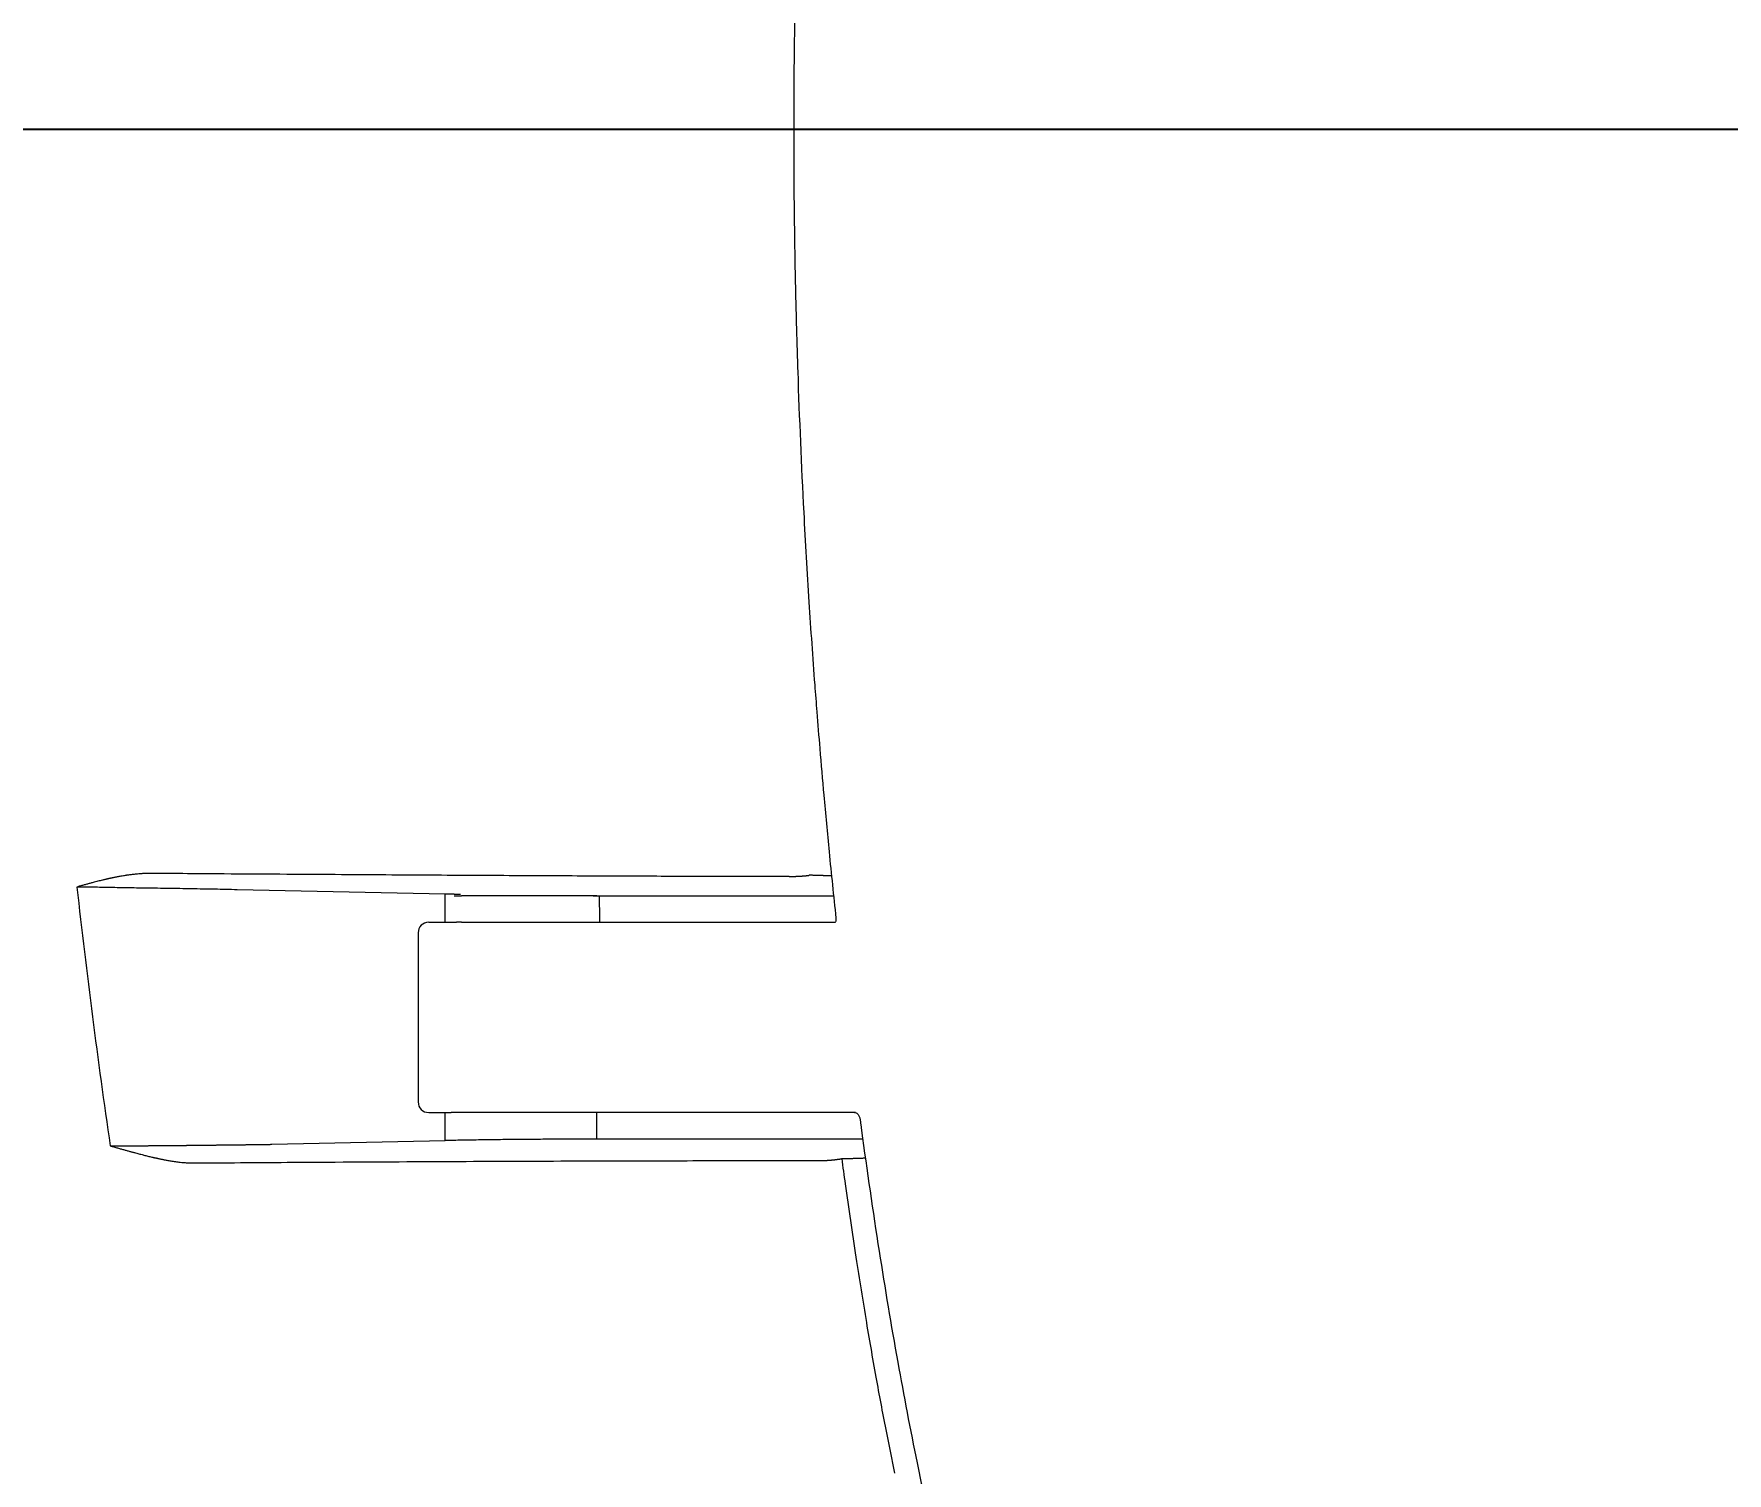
# Model space of a CAD drawing. Header units: millimetres. Extents: x 0 to 1800, y -67 to 2530.
# Drawn here: x 331 to 491.1, y 1457.8 to 1594 of the extents above; entities that cross this region are included whole.
import ezdxf
from ezdxf.lldxf.tags import DXFTag

# ---------------------------------------------------------------- set-up
doc = ezdxf.new("R2010")
doc.units = ezdxf.units.MM
for name, color, linetype in [('내부선 및 부속', 4, 'Continuous'), ('중심선', 1, 'DASHED'), ('치수선', 7, 'Continuous')]:
    doc.layers.add(name, color=color, linetype=linetype)
doc.styles.add('____', font='')
doc.styles.get('____').set_extended_font_data('굴림')
tags = doc.linetypes.add('DASHDOT', pattern=[70, 31, -13, 13, -13]).pattern_tags.tags
tags[10:11] = [DXFTag(74, 4), DXFTag(75, 0), DXFTag(340, '0'), DXFTag(46, 0.0), DXFTag(50, 0.0), DXFTag(44, 0.0), DXFTag(45, 0.0)]
tags[8:9] = [DXFTag(74, 4), DXFTag(75, 0), DXFTag(340, '0'), DXFTag(46, 0.0), DXFTag(50, 0.0), DXFTag(44, 0.0), DXFTag(45, 0.0)]
tags[6:7] = [DXFTag(74, 4), DXFTag(75, 0), DXFTag(340, '0'), DXFTag(46, 0.0), DXFTag(50, 0.0), DXFTag(44, 0.0), DXFTag(45, 0.0)]
tags[4:5] = [DXFTag(74, 4), DXFTag(75, 0), DXFTag(340, '0'), DXFTag(46, 0.0), DXFTag(50, 0.0), DXFTag(44, 0.0), DXFTag(45, 0.0)]
tags = doc.linetypes.add('DASHED', pattern=[25.72, 12.86, -12.86]).pattern_tags.tags
tags[6:7] = [DXFTag(74, 4), DXFTag(75, 0), DXFTag(340, '0'), DXFTag(46, 0.0), DXFTag(50, 0.0), DXFTag(44, 0.0), DXFTag(45, 0.0)]
tags[4:5] = [DXFTag(74, 4), DXFTag(75, 0), DXFTag(340, '0'), DXFTag(46, 0.0), DXFTag(50, 0.0), DXFTag(44, 0.0), DXFTag(45, 0.0)]
doc.dimstyles.new('MSADIM', dxfattribs={"dimtxt": 33, "dimasz": 17, "dimexe": 10, "dimexo": 7.5, "dimgap": 10, "dimtad": 0, "dimtih": 1, "dimtoh": 1, "dimdec": 0, "dimzin": 1, "dimdsep": 46, "dimtxsty": '____', "dimcen": 11.25, "dimadec": 0, "dimazin": 0, "dimtfac": 1, "dimtdec": 0, "dimtix": 1, "dimtmove": 0, "dimatfit": 3, "dimfxl": 0, "dimtolj": 1, "dimtzin": 1, "dimarcsym": 0})

# ---------------------------------------------------------------- blocks, each defined once
blk = doc.blocks.new('*D6')
at = {"layer": '치수선', "color": 0, "linetype": 'Continuous', "lineweight": -2}
for p, q in [((501.69, 1786.66), (53.3, 1786.66)), ((63.3, 1769.66), (63.3, 1607.75)), ((63.3, 1400.17), (63.3, 1562.08)), ((534.67, 1383.17), (53.3, 1383.17))]:
    blk.add_line(p, q, dxfattribs=at)
at = {"layer": '치수선', "color": 0, "linetype": 'Continuous'}
for points in [[(60.47, 1769.66), (66.14, 1769.66), (63.3, 1786.66)], [(60.47, 1400.17), (66.14, 1400.17), (63.3, 1383.17)]]:
    blk.add_solid(points, dxfattribs=at)
at = {"layer": '치수선', "color": 0, "linetype": 'Continuous', "insert": (63.3, 1584.92), "char_height": 25, "attachment_point": 5, "style": '____'}
blk.add_mtext('\\A1;405', dxfattribs=at)
blk = doc.blocks.new('*D7')
at = {"layer": '치수선', "color": 0, "linetype": 'Continuous', "lineweight": -2}
for p, q in [((223.3, 1577.45), (223.3, 1234.95)), ((945.96, 1577.45), (945.96, 1234.95)), ((240.3, 1244.95), (547.5, 1244.95)), ((928.96, 1244.95), (621.76, 1244.95))]:
    blk.add_line(p, q, dxfattribs=at)
at = {"layer": '치수선', "color": 0, "linetype": 'Continuous'}
for points in [[(240.3, 1247.78), (240.3, 1242.12), (223.3, 1244.95)], [(928.96, 1247.78), (928.96, 1242.12), (945.96, 1244.95)]]:
    blk.add_solid(points, dxfattribs=at)
at = {"layer": '치수선', "color": 0, "linetype": 'Continuous', "insert": (584.63, 1244.95), "char_height": 25, "attachment_point": 5, "style": '____'}
blk.add_mtext('\\A1;720', dxfattribs=at)
blk = doc.blocks.new('*D8')
at = {"layer": '치수선', "color": 0, "linetype": 'Continuous', "lineweight": -2}
for p, q in [((945.96, 1577.45), (945.96, 1159.44)), ((203.3, 1208.79), (203.3, 1159.44)), ((220.3, 1169.44), (537.5, 1169.44)), ((928.96, 1169.44), (611.76, 1169.44))]:
    blk.add_line(p, q, dxfattribs=at)
at = {"layer": '치수선', "color": 0, "linetype": 'Continuous'}
for points in [[(220.3, 1172.27), (220.3, 1166.6), (203.3, 1169.44)], [(928.96, 1172.27), (928.96, 1166.6), (945.96, 1169.44)]]:
    blk.add_solid(points, dxfattribs=at)
at = {"layer": '치수선', "color": 0, "linetype": 'Continuous', "insert": (574.63, 1169.44), "char_height": 25, "attachment_point": 5, "style": '____'}
blk.add_mtext('\\A1;740', dxfattribs=at)

msp = doc.modelspace()

# ---------------------------------------------------------------- linework, layer by layer
at = {"layer": '내부선 및 부속', "linetype": 'Continuous', "lineweight": 13}
for p, q in [((369.85, 1512.6), (350.18, 1513.02)), ((369.85, 1509.95), (369.85, 1512.6)), ((383.86, 1512.45), (371.41, 1512.45)), ((384.2, 1512.46), (406.6, 1512.46)), ((367.3, 1508.95), (367.3, 1492.95)), ((368.3, 1509.95), (370.41, 1509.95)), ((370.41, 1509.95), (370.93, 1509.95)), ((371.4, 1509.95), (371.46, 1509.95)), ((371.46, 1509.95), (372.41, 1509.95)), ((384.45, 1509.95), (385.48, 1509.95)), ((368.3, 1491.95), (370.41, 1491.95)), ((369.85, 1489.3), (369.85, 1491.95)), ((372.41, 1491.95), (370.41, 1491.95)), ((384.2, 1489.44), (384.2, 1491.95)), ((353.47, 1488.95), (369.85, 1489.3)), ((409.36, 1489.44), (384.2, 1489.44))]:
    msp.add_line(p, q, dxfattribs=at)
for centre, start, end in [((368.3, 1508.95), 90, 180), ((368.3, 1492.95), 180, 270)]:
    msp.add_arc(centre, 1, start, end, dxfattribs=at)
for points, knots in [([(406.81, 1659.55), (406.61, 1657.64), (406.25, 1654.12), (405.79, 1649.32), (405.45, 1645.48), (405.19, 1642.34), (404.96, 1639.56), (404.49, 1633.32), (403.96, 1625.14), (403.47, 1615.25), (403.23, 1608.94), (403.09, 1604.31), (403, 1600.81), (402.91, 1596.37), (402.84, 1590.97), (402.82, 1587.06), (402.82, 1584.95)], [0, 0, 0, 0, 0.077709, 0.142326, 0.193846, 0.232854, 0.269076, 0.305974, 0.484375, 0.59811, 0.703055, 0.737319, 0.783984, 0.843316, 0.915319, 1, 1, 1, 1]), ([(402.82, 1584.95), (402.82, 1583.01), (402.83, 1579.46), (402.89, 1574.62), (402.96, 1570.75), (403.04, 1567.58), (403.11, 1564.79), (403.31, 1558.51), (403.66, 1550.31), (404.23, 1540.44), (404.67, 1534.15), (405.03, 1529.54), (405.31, 1526.06), (405.69, 1521.65), (406.19, 1516.3), (406.59, 1512.43), (406.81, 1510.34)], [0, 0, 0, 0, 0.077721, 0.142337, 0.193853, 0.232856, 0.269076, 0.305972, 0.484369, 0.598104, 0.70305, 0.73732, 0.783992, 0.84333, 0.915334, 1, 1, 1, 1]), ([(342, 1514.56), (341.98, 1514.56), (341.94, 1514.56), (341.88, 1514.56), (341.8, 1514.56), (341.72, 1514.56), (341.62, 1514.56), (341.52, 1514.56), (341.4, 1514.55), (341.28, 1514.55), (341.02, 1514.53), (340.67, 1514.5), (340.32, 1514.46), (340.08, 1514.43), (339.95, 1514.42), (339.86, 1514.4), (339.8, 1514.4), (339.74, 1514.39), (339.67, 1514.38), (339.56, 1514.36), (339.39, 1514.33), (339.2, 1514.3), (339, 1514.26), (338.84, 1514.23), (338.68, 1514.2), (338.52, 1514.17), (338.39, 1514.14), (338.3, 1514.12), (338.23, 1514.11), (338.17, 1514.09), (338.09, 1514.08), (338.01, 1514.06), (337.93, 1514.04), (337.84, 1514.02), (337.74, 1514), (337.65, 1513.98), (337.54, 1513.95), (337.4, 1513.92), (337.22, 1513.88), (337.01, 1513.82), (336.78, 1513.76), (336.53, 1513.7), (336.25, 1513.62), (335.95, 1513.54), (335.64, 1513.46), (335.33, 1513.37), (335.12, 1513.31), (335.02, 1513.28)], [0, 0, 0, 0, 0.007532, 0.016519, 0.02696, 0.038852, 0.052194, 0.066982, 0.083214, 0.100885, 0.119993, 0.192837, 0.247626, 0.270591, 0.293571, 0.3016, 0.310053, 0.318931, 0.328233, 0.340287, 0.364131, 0.399738, 0.423561, 0.44707, 0.470267, 0.493153, 0.515729, 0.524293, 0.533567, 0.543549, 0.554239, 0.565637, 0.577742, 0.590554, 0.604073, 0.618297, 0.633228, 0.648863, 0.679112, 0.710459, 0.742902, 0.776442, 0.820663, 0.865129, 0.909841, 0.954788, 1, 1, 1, 1]), ([(402.4, 1514.26), (401.05, 1514.26), (397.64, 1514.27), (391.91, 1514.28), (384.98, 1514.31), (377.3, 1514.34), (368.71, 1514.39), (359.18, 1514.45), (350.16, 1514.5), (344.32, 1514.55), (342, 1514.56)], [0, 0, 0, 0, 0.076022, 0.186804, 0.302237, 0.430023, 0.569581, 0.722779, 0.890255, 1, 1, 1, 1]), ([(402.4, 1514.26), (402.41, 1514.26), (402.42, 1514.26), (402.44, 1514.26), (402.45, 1514.26), (402.47, 1514.26), (402.49, 1514.26), (402.5, 1514.26), (402.52, 1514.26), (402.54, 1514.26), (402.55, 1514.27), (402.57, 1514.27), (402.59, 1514.27), (402.61, 1514.27), (402.63, 1514.27), (402.64, 1514.27), (402.66, 1514.27), (402.68, 1514.27), (402.7, 1514.27), (402.72, 1514.27), (402.74, 1514.27), (402.75, 1514.27), (402.77, 1514.27), (402.79, 1514.27), (402.81, 1514.28), (402.83, 1514.28), (402.85, 1514.28), (402.87, 1514.28), (402.89, 1514.28), (402.91, 1514.28), (402.93, 1514.28), (402.95, 1514.28), (402.97, 1514.28), (402.99, 1514.28), (403.01, 1514.28), (403.03, 1514.29), (403.05, 1514.29), (403.07, 1514.29), (403.09, 1514.29), (403.1, 1514.29), (403.12, 1514.29), (403.14, 1514.29), (403.16, 1514.29), (403.18, 1514.29), (403.2, 1514.3), (403.22, 1514.3), (403.24, 1514.3), (403.26, 1514.3), (403.28, 1514.3), (403.3, 1514.3), (403.32, 1514.3), (403.34, 1514.3), (403.36, 1514.3), (403.38, 1514.31), (403.4, 1514.31), (403.42, 1514.31), (403.44, 1514.31), (403.46, 1514.31), (403.48, 1514.31), (403.5, 1514.31), (403.52, 1514.32), (403.54, 1514.32), (403.56, 1514.32), (403.58, 1514.32), (403.6, 1514.32), (403.63, 1514.32), (403.65, 1514.33), (403.67, 1514.33), (403.69, 1514.33), (403.71, 1514.33), (403.73, 1514.33), (403.75, 1514.33), (403.77, 1514.34), (403.8, 1514.34), (403.82, 1514.34), (403.84, 1514.34), (403.86, 1514.34), (403.88, 1514.34), (403.9, 1514.35), (403.93, 1514.35), (403.95, 1514.35), (403.97, 1514.35), (403.99, 1514.35), (404.01, 1514.36), (404.03, 1514.36), (404.05, 1514.36), (404.07, 1514.36), (404.1, 1514.37), (404.12, 1514.37), (404.14, 1514.37), (404.16, 1514.37), (404.18, 1514.37), (404.2, 1514.38), (404.22, 1514.38), (404.24, 1514.38), (404.26, 1514.38), (404.28, 1514.39), (404.29, 1514.39), (404.29, 1514.39)], [0, 0, 0, 0, 0.00926, 0.018548, 0.027864, 0.037207, 0.046577, 0.055971, 0.06539, 0.074832, 0.084297, 0.093783, 0.10329, 0.112816, 0.122361, 0.131924, 0.141503, 0.151097, 0.160706, 0.170329, 0.179964, 0.189611, 0.199268, 0.208935, 0.21861, 0.228292, 0.23798, 0.247674, 0.257372, 0.267073, 0.276775, 0.286479, 0.296183, 0.305885, 0.315586, 0.325283, 0.334975, 0.344663, 0.354343, 0.364017, 0.373682, 0.383337, 0.392983, 0.402616, 0.412237, 0.421845, 0.431438, 0.441016, 0.450577, 0.460121, 0.469646, 0.479153, 0.48864, 0.498174, 0.507794, 0.517501, 0.527296, 0.537177, 0.547145, 0.557201, 0.567343, 0.577573, 0.58789, 0.598294, 0.608785, 0.619362, 0.630026, 0.640776, 0.651611, 0.662532, 0.673539, 0.68463, 0.695805, 0.707063, 0.718405, 0.729829, 0.741334, 0.752921, 0.764587, 0.776333, 0.788157, 0.800058, 0.812036, 0.824089, 0.836216, 0.848416, 0.860688, 0.87303, 0.885442, 0.897921, 0.910466, 0.923075, 0.935748, 0.948483, 0.961277, 0.974129, 0.987037, 1, 1, 1, 1]), ([(406.4, 1514.33), (406.39, 1514.33), (406.34, 1514.33), (406.27, 1514.33), (406.19, 1514.33), (406.11, 1514.34), (406.03, 1514.34), (405.94, 1514.34), (405.84, 1514.34), (405.75, 1514.35), (405.65, 1514.35), (405.53, 1514.36), (405.4, 1514.36), (405.26, 1514.37), (405.12, 1514.37), (405, 1514.37), (404.88, 1514.38), (404.76, 1514.38), (404.65, 1514.38), (404.55, 1514.39), (404.46, 1514.39), (404.38, 1514.39), (404.32, 1514.39), (404.29, 1514.39)], [0, 0, 0, 0, 0.024214, 0.060516, 0.098364, 0.13776, 0.178703, 0.221193, 0.26523, 0.310814, 0.357947, 0.406626, 0.476911, 0.543927, 0.607675, 0.668153, 0.725364, 0.779305, 0.829979, 0.877385, 0.921523, 0.962395, 1, 1, 1, 1]), ([(350.18, 1513.02), (349.83, 1513.03), (349.48, 1513.04), (348.76, 1513.05), (348.4, 1513.06), (347.67, 1513.07), (347.3, 1513.08), (346.58, 1513.09), (346.21, 1513.1), (345.49, 1513.11), (345.12, 1513.12), (344.41, 1513.13), (344.05, 1513.13), (343.35, 1513.14), (343, 1513.15), (342.32, 1513.16), (341.98, 1513.16), (341.31, 1513.17), (340.99, 1513.18), (340.35, 1513.19), (340.03, 1513.2), (339.42, 1513.21), (339.12, 1513.21), (338.54, 1513.22), (338.25, 1513.23), (337.7, 1513.24), (337.43, 1513.24), (336.9, 1513.25), (336.65, 1513.26), (335.91, 1513.27), (335.45, 1513.28), (335.02, 1513.28)], [0, 0, 0, 0, 0.0625, 0.0625, 0.125, 0.125, 0.1875, 0.1875, 0.25, 0.25, 0.3125, 0.3125, 0.375, 0.375, 0.4375, 0.4375, 0.5, 0.5, 0.5625, 0.5625, 0.625, 0.625, 0.6875, 0.6875, 0.75, 0.75, 0.8125, 0.8125, 0.875, 0.875, 1, 1, 1, 1]), ([(335.02, 1513.28), (335.48, 1509.19), (335.97, 1505.1), (337.02, 1496.93), (337.58, 1492.86), (338.17, 1488.8)], [0, 0, 0, 0, 0.5, 0.5, 1, 1, 1, 1]), ([(371.29, 1512.58), (371.28, 1512.58), (371.26, 1512.58), (371.21, 1512.58), (371.14, 1512.58), (371.08, 1512.58), (371.02, 1512.58), (370.95, 1512.58), (370.89, 1512.58), (370.83, 1512.58), (370.77, 1512.58), (370.7, 1512.59), (370.64, 1512.59), (370.58, 1512.59), (370.52, 1512.59), (370.46, 1512.59), (370.39, 1512.59), (370.33, 1512.59), (370.27, 1512.59), (370.21, 1512.6), (370.15, 1512.6), (370.09, 1512.6), (370.03, 1512.6), (369.97, 1512.6), (369.91, 1512.6), (369.87, 1512.6), (369.85, 1512.6)], [0, 0, 0, 0, 0.01383, 0.056233, 0.098679, 0.141168, 0.1837, 0.226275, 0.268894, 0.311555, 0.35426, 0.397007, 0.439798, 0.482632, 0.525509, 0.568429, 0.611392, 0.654398, 0.697448, 0.74054, 0.783676, 0.826854, 0.870076, 0.913341, 0.956649, 1, 1, 1, 1]), ([(370.7, 1512.45), (370.7, 1512.45), (370.71, 1512.45), (370.73, 1512.45), (370.75, 1512.45), (370.76, 1512.45), (370.77, 1512.45), (370.78, 1512.45), (370.8, 1512.45), (370.83, 1512.45), (370.89, 1512.45), (370.95, 1512.45), (371.01, 1512.45), (371.03, 1512.45), (371.07, 1512.45), (371.09, 1512.45), (371.16, 1512.45), (371.25, 1512.45), (371.36, 1512.45), (371.41, 1512.45)], [0, 0, 0, 0, 0.125, 0.25, 0.25, 0.28125, 0.28125, 0.3125, 0.375, 0.375, 0.5, 0.625, 0.625, 0.6875, 0.6875, 0.75, 0.75, 0.875, 1, 1, 1, 1]), ([(384.2, 1512.46), (384.18, 1512.46), (384.15, 1512.46), (384.1, 1512.46), (384.06, 1512.46), (384.01, 1512.46), (383.96, 1512.46), (383.91, 1512.46), (383.86, 1512.46), (383.81, 1512.46), (383.76, 1512.46), (383.71, 1512.46), (383.66, 1512.46), (383.61, 1512.46), (383.56, 1512.46), (383.51, 1512.46), (383.46, 1512.46), (383.41, 1512.46), (383.37, 1512.46), (383.35, 1512.46), (383.35, 1512.46)], [0, 0, 0, 0, 0.057101, 0.114275, 0.171523, 0.228846, 0.286242, 0.343712, 0.401256, 0.458874, 0.516566, 0.574331, 0.632171, 0.690084, 0.748072, 0.806133, 0.864268, 0.922478, 0.980761, 1, 1, 1, 1]), ([(383.86, 1512.45), (383.95, 1512.45), (384.03, 1512.45), (384.12, 1512.45), (384.14, 1512.45), (384.17, 1512.45), (384.19, 1512.45), (384.23, 1512.45), (384.28, 1512.45), (384.32, 1512.45), (384.35, 1512.45), (384.36, 1512.45), (384.38, 1512.45), (384.38, 1512.45), (384.41, 1512.45), (384.43, 1512.45), (384.43, 1512.45)], [0, 0, 0, 0, 0.25, 0.25, 0.3125, 0.3125, 0.375, 0.375, 0.5, 0.625, 0.625, 0.6875, 0.6875, 0.75, 0.75, 1, 1, 1, 1]), ([(406.81, 1510.34), (406.82, 1510.3), (406.82, 1510.22), (406.81, 1510.09), (406.77, 1509.98), (406.72, 1509.92), (406.67, 1509.92), (406.64, 1509.93)], [0, 0, 0, 0, 0.131227, 0.260449, 0.512396, 0.757307, 1, 1, 1, 1]), ([(369.75, 1509.95), (369.76, 1509.95), (369.79, 1509.95), (369.82, 1509.95), (369.87, 1509.95), (369.89, 1509.95), (369.93, 1509.95), (369.96, 1509.95), (369.99, 1509.95), (370.01, 1509.95), (370.03, 1509.95), (370.05, 1509.95), (370.09, 1509.95), (370.11, 1509.95), (370.16, 1509.95), (370.17, 1509.95), (370.2, 1509.95), (370.21, 1509.95), (370.25, 1509.95), (370.28, 1509.95), (370.32, 1509.95), (370.33, 1509.95), (370.36, 1509.95), (370.37, 1509.95), (370.38, 1509.95)], [0, 0, 0, 0, 0.111533, 0.223065, 0.223065, 0.334598, 0.334598, 0.44613, 0.44613, 0.501897, 0.501897, 0.557663, 0.557663, 0.669196, 0.669196, 0.724962, 0.724962, 0.780728, 0.780728, 0.892261, 0.892261, 0.948027, 0.948027, 1, 1, 1, 1]), ([(371.4, 1509.95), (371.35, 1509.95), (371.3, 1509.95), (371.22, 1509.95), (371.18, 1509.95), (371.12, 1509.95), (371.1, 1509.95), (371.06, 1509.95), (371.04, 1509.95), (370.99, 1509.95), (370.96, 1509.95), (370.93, 1509.95)], [0, 0, 0, 0, 0.25, 0.25, 0.5, 0.5, 0.625, 0.625, 0.75, 0.75, 1, 1, 1, 1]), ([(372.41, 1509.95), (374.17, 1509.95), (376.07, 1509.95), (380.22, 1509.95), (382.44, 1509.95), (384.99, 1509.95)], [0, 0, 0, 0, 0.5, 0.5, 1, 1, 1, 1]), ([(386.9, 1491.95), (384.26, 1491.95), (381.66, 1491.95), (377.94, 1491.95), (376.72, 1491.95), (374.42, 1491.95), (373.33, 1491.95), (372.41, 1491.95)], [0, 0, 0, 0, 0.5, 0.5, 0.75, 0.75, 1, 1, 1, 1]), ([(408.57, 1491.96), (408.62, 1491.97), (408.72, 1491.95), (408.89, 1491.81), (409.01, 1491.63), (409.07, 1491.46), (409.09, 1491.37), (409.1, 1491.32)], [0, 0, 0, 0, 0.241639, 0.485241, 0.738772, 0.86904, 1, 1, 1, 1]), ([(409.24, 1490.25), (409.75, 1486.43), (410.82, 1479.11), (412.57, 1468.63), (413.84, 1461.98), (414.49, 1458.82)], [0, 0, 0, 0, 0.360906, 0.694263, 1, 1, 1, 1]), ([(338.17, 1488.8), (338.2, 1488.8), (338.24, 1488.8), (338.31, 1488.8), (338.39, 1488.8), (338.46, 1488.8), (338.53, 1488.8), (338.6, 1488.8), (338.67, 1488.8), (338.75, 1488.8), (338.82, 1488.8), (338.89, 1488.8), (338.97, 1488.8), (339.04, 1488.8), (339.12, 1488.8), (339.19, 1488.8), (339.27, 1488.8), (339.34, 1488.8), (339.42, 1488.8), (339.49, 1488.8), (339.57, 1488.8), (339.65, 1488.8), (339.72, 1488.8), (339.8, 1488.8), (339.88, 1488.8), (339.95, 1488.8), (340.03, 1488.81), (340.11, 1488.81), (340.19, 1488.81), (340.27, 1488.81), (340.35, 1488.81), (340.43, 1488.81), (340.51, 1488.81), (340.59, 1488.81), (340.67, 1488.81), (340.75, 1488.81), (340.83, 1488.81), (340.91, 1488.81), (340.99, 1488.81), (341.07, 1488.81), (341.15, 1488.81), (341.23, 1488.81), (341.31, 1488.81), (341.4, 1488.81), (341.48, 1488.81), (341.56, 1488.81), (341.65, 1488.81), (341.73, 1488.81), (341.81, 1488.82), (341.9, 1488.82), (341.98, 1488.82), (342.06, 1488.82), (342.15, 1488.82), (342.23, 1488.82), (342.32, 1488.82), (342.4, 1488.82), (342.49, 1488.82), (342.58, 1488.82), (342.66, 1488.82), (342.75, 1488.82), (342.83, 1488.82), (342.92, 1488.82), (343.01, 1488.82), (343.09, 1488.82), (343.18, 1488.83), (343.27, 1488.83), (343.36, 1488.83), (343.45, 1488.83), (343.53, 1488.83), (343.62, 1488.83), (343.71, 1488.83), (343.8, 1488.83), (343.89, 1488.83), (343.98, 1488.83), (344.07, 1488.83), (344.16, 1488.83), (344.24, 1488.83), (344.33, 1488.83), (344.42, 1488.84), (344.51, 1488.84), (344.6, 1488.84), (344.7, 1488.84), (344.79, 1488.84), (344.88, 1488.84), (344.97, 1488.84), (345.06, 1488.84), (345.15, 1488.84), (345.24, 1488.84), (345.33, 1488.84), (345.42, 1488.85), (345.52, 1488.85), (345.61, 1488.85), (345.7, 1488.85), (345.79, 1488.85), (345.88, 1488.85), (345.98, 1488.85), (346.07, 1488.85), (346.16, 1488.85), (346.26, 1488.85), (346.35, 1488.85), (346.44, 1488.86), (346.53, 1488.86), (346.63, 1488.86), (346.72, 1488.86), (346.81, 1488.86), (346.91, 1488.86), (347, 1488.86), (347.09, 1488.86), (347.2, 1488.86), (347.32, 1488.86), (347.45, 1488.87), (347.57, 1488.87), (347.7, 1488.87), (347.83, 1488.87), (347.96, 1488.87), (348.08, 1488.87), (348.21, 1488.88), (348.33, 1488.88), (348.46, 1488.88), (348.59, 1488.88), (348.71, 1488.88), (348.84, 1488.88), (348.96, 1488.88), (349.08, 1488.89), (349.21, 1488.89), (349.33, 1488.89), (349.45, 1488.89), (349.58, 1488.89), (349.7, 1488.9), (349.82, 1488.9), (349.94, 1488.9), (350.06, 1488.9), (350.18, 1488.9), (350.3, 1488.9), (350.42, 1488.91), (350.54, 1488.91), (350.66, 1488.91), (350.78, 1488.91), (350.9, 1488.91), (351.02, 1488.91), (351.13, 1488.92), (351.25, 1488.92), (351.36, 1488.92), (351.48, 1488.92), (351.59, 1488.92), (351.71, 1488.92), (351.82, 1488.93), (351.94, 1488.93), (352.05, 1488.93), (352.16, 1488.93), (352.27, 1488.93), (352.39, 1488.93), (352.5, 1488.93), (352.61, 1488.94), (352.72, 1488.94), (352.82, 1488.94), (352.93, 1488.94), (353.04, 1488.94), (353.15, 1488.94), (353.26, 1488.94), (353.36, 1488.94), (353.43, 1488.95), (353.47, 1488.95)], [0, 0, 0, 0, 0.004481, 0.008977, 0.01349, 0.018018, 0.022562, 0.027121, 0.031697, 0.036288, 0.040894, 0.045517, 0.050155, 0.054809, 0.059479, 0.064164, 0.068866, 0.073583, 0.078315, 0.083064, 0.087828, 0.092607, 0.097403, 0.102214, 0.107041, 0.111883, 0.116741, 0.121615, 0.126504, 0.131409, 0.13633, 0.141266, 0.146218, 0.151185, 0.156168, 0.161166, 0.16618, 0.17121, 0.176254, 0.181315, 0.186391, 0.191482, 0.196588, 0.20171, 0.206848, 0.212, 0.217169, 0.222352, 0.22755, 0.232764, 0.237993, 0.243238, 0.248497, 0.253772, 0.259061, 0.264366, 0.269686, 0.275021, 0.280371, 0.285735, 0.291115, 0.29651, 0.301919, 0.307344, 0.312783, 0.318237, 0.323705, 0.329188, 0.334686, 0.340199, 0.345726, 0.351268, 0.356824, 0.362394, 0.367979, 0.373578, 0.379192, 0.38482, 0.390462, 0.396118, 0.401788, 0.407472, 0.413171, 0.418883, 0.424609, 0.430349, 0.436103, 0.441871, 0.447652, 0.453448, 0.459256, 0.465078, 0.470914, 0.476763, 0.482625, 0.488501, 0.49439, 0.500292, 0.506207, 0.512136, 0.518077, 0.524031, 0.529998, 0.535978, 0.54197, 0.547976, 0.553993, 0.560024, 0.566066, 0.574367, 0.582665, 0.590962, 0.599257, 0.607551, 0.615842, 0.62413, 0.632417, 0.6407, 0.648981, 0.657258, 0.665533, 0.673804, 0.682071, 0.690335, 0.698595, 0.706851, 0.715103, 0.72335, 0.731593, 0.739831, 0.748064, 0.756292, 0.764515, 0.772732, 0.780944, 0.78915, 0.797351, 0.805545, 0.813733, 0.821915, 0.83009, 0.838259, 0.846421, 0.854576, 0.862724, 0.870864, 0.878997, 0.887123, 0.89524, 0.90335, 0.911452, 0.919546, 0.927631, 0.935708, 0.943776, 0.951835, 0.959886, 0.967927, 0.97596, 0.983983, 0.991996, 1, 1, 1, 1]), ([(338.17, 1488.8), (338.23, 1488.78), (338.35, 1488.75), (338.53, 1488.7), (338.7, 1488.65), (338.87, 1488.6), (339.04, 1488.55), (339.2, 1488.51), (339.36, 1488.46), (339.51, 1488.42), (339.66, 1488.38), (339.81, 1488.34), (339.95, 1488.3), (340.09, 1488.26), (340.22, 1488.22), (340.35, 1488.19), (340.57, 1488.13), (340.88, 1488.05), (341.27, 1487.95), (341.58, 1487.87), (341.83, 1487.8), (342.01, 1487.76), (342.17, 1487.72), (342.28, 1487.7), (342.37, 1487.68), (342.46, 1487.66), (342.55, 1487.64), (342.64, 1487.62), (342.73, 1487.6), (342.83, 1487.58), (342.95, 1487.55), (343.08, 1487.53), (343.22, 1487.5), (343.37, 1487.47), (343.54, 1487.44), (343.72, 1487.41), (343.91, 1487.37), (344.12, 1487.34), (344.34, 1487.31), (344.56, 1487.28), (344.81, 1487.25), (345.1, 1487.22), (345.37, 1487.2), (345.58, 1487.19), (345.69, 1487.19), (345.76, 1487.19), (345.81, 1487.19), (345.87, 1487.19), (345.96, 1487.18), (346.02, 1487.18), (346.06, 1487.18)], [0, 0, 0, 0, 0.023255, 0.046003, 0.068247, 0.089988, 0.111225, 0.131961, 0.152194, 0.171927, 0.191158, 0.209888, 0.228117, 0.245845, 0.263073, 0.2798, 0.296025, 0.348063, 0.397467, 0.444237, 0.468306, 0.491801, 0.514724, 0.525883, 0.537041, 0.548199, 0.559358, 0.570517, 0.581676, 0.594781, 0.609466, 0.625733, 0.643584, 0.663023, 0.684055, 0.706684, 0.730917, 0.756757, 0.784211, 0.813291, 0.840883, 0.877128, 0.922093, 0.941609, 0.955346, 0.96329, 0.96782, 0.975443, 0.986167, 1, 1, 1, 1]), ([(384.2, 1489.44), (383.66, 1489.44), (383.1, 1489.44), (381.94, 1489.44), (381.34, 1489.43), (380.12, 1489.43), (379.49, 1489.42), (378.24, 1489.41), (377.6, 1489.41), (376.33, 1489.4), (375.7, 1489.39), (374.45, 1489.37), (373.84, 1489.36), (372.63, 1489.35), (372.05, 1489.34), (370.91, 1489.32), (370.37, 1489.31), (369.85, 1489.3)], [0, 0, 0, 0, 0.125, 0.125, 0.25, 0.25, 0.375, 0.375, 0.5, 0.5, 0.625, 0.625, 0.75, 0.75, 0.875, 0.875, 1, 1, 1, 1]), ([(346.06, 1487.18), (349.02, 1487.2), (356.03, 1487.25), (366.72, 1487.31), (378.11, 1487.36), (388.33, 1487.39), (394.74, 1487.4), (397.54, 1487.41)], [0, 0, 0, 0, 0.166742, 0.397086, 0.610067, 0.825812, 1, 1, 1, 1]), ([(397.54, 1487.41), (398.22, 1487.41), (398.9, 1487.41), (400.25, 1487.41), (400.93, 1487.41), (402.93, 1487.41), (404.25, 1487.4), (405.54, 1487.4)], [0, 0, 0, 0, 0.25, 0.25, 0.5, 0.5, 1, 1, 1, 1]), ([(405.54, 1487.4), (405.55, 1487.4), (405.56, 1487.4), (405.58, 1487.4), (405.59, 1487.4), (405.61, 1487.4), (405.63, 1487.4), (405.65, 1487.41), (405.67, 1487.41), (405.69, 1487.41), (405.7, 1487.41), (405.72, 1487.41), (405.74, 1487.41), (405.76, 1487.41), (405.78, 1487.41), (405.81, 1487.41), (405.83, 1487.42), (405.85, 1487.42), (405.87, 1487.42), (405.89, 1487.42), (405.91, 1487.42), (405.94, 1487.42), (405.96, 1487.42), (405.98, 1487.43), (406.01, 1487.43), (406.03, 1487.43), (406.05, 1487.43), (406.08, 1487.43), (406.1, 1487.44), (406.13, 1487.44), (406.15, 1487.44), (406.18, 1487.44), (406.2, 1487.44), (406.23, 1487.45), (406.25, 1487.45), (406.28, 1487.45), (406.31, 1487.45), (406.33, 1487.46), (406.36, 1487.46), (406.39, 1487.46), (406.41, 1487.46), (406.44, 1487.47), (406.47, 1487.47), (406.5, 1487.47), (406.52, 1487.47), (406.55, 1487.48), (406.58, 1487.48), (406.61, 1487.48), (406.63, 1487.49), (406.66, 1487.49), (406.69, 1487.49), (406.72, 1487.49), (406.75, 1487.5), (406.77, 1487.5), (406.8, 1487.5), (406.83, 1487.51), (406.86, 1487.51), (406.89, 1487.52), (406.92, 1487.52), (406.94, 1487.52), (406.97, 1487.53), (407, 1487.53), (407.03, 1487.53), (407.05, 1487.54), (407.08, 1487.54), (407.11, 1487.54), (407.14, 1487.55), (407.16, 1487.55), (407.19, 1487.56), (407.22, 1487.56), (407.24, 1487.57), (407.27, 1487.57), (407.29, 1487.57), (407.32, 1487.58), (407.34, 1487.58), (407.37, 1487.59), (407.38, 1487.59), (407.39, 1487.59)], [0, 0, 0, 0, 0.009895, 0.019883, 0.029965, 0.040139, 0.050406, 0.060766, 0.07122, 0.081766, 0.092406, 0.103139, 0.113965, 0.124885, 0.135898, 0.147004, 0.158204, 0.169497, 0.180883, 0.192362, 0.203934, 0.2156, 0.227358, 0.239209, 0.251153, 0.26319, 0.275319, 0.287541, 0.299855, 0.312262, 0.324762, 0.337354, 0.35004, 0.362819, 0.37569, 0.388654, 0.401712, 0.414862, 0.428105, 0.44144, 0.454869, 0.468389, 0.482002, 0.495708, 0.509505, 0.523395, 0.537377, 0.551451, 0.565618, 0.579877, 0.594229, 0.608675, 0.623213, 0.637844, 0.652568, 0.667385, 0.682294, 0.697297, 0.712392, 0.727579, 0.742859, 0.758231, 0.773695, 0.789251, 0.804899, 0.82064, 0.836472, 0.852398, 0.868418, 0.884532, 0.90074, 0.917043, 0.933441, 0.949936, 0.966527, 0.983215, 1, 1, 1, 1]), ([(407.39, 1487.59), (407.41, 1487.59), (407.45, 1487.59), (407.51, 1487.59), (407.57, 1487.59), (407.64, 1487.59), (407.71, 1487.59), (407.78, 1487.6), (407.86, 1487.6), (407.93, 1487.6), (408.02, 1487.6), (408.1, 1487.6), (408.19, 1487.61), (408.28, 1487.61), (408.38, 1487.61), (408.48, 1487.62), (408.58, 1487.62), (408.68, 1487.62), (408.81, 1487.63), (408.94, 1487.63), (409.09, 1487.64), (409.23, 1487.64), (409.36, 1487.65), (409.49, 1487.65), (409.57, 1487.65), (409.62, 1487.65), (409.62, 1487.65)], [0, 0, 0, 0, 0.025406, 0.052262, 0.080567, 0.110323, 0.141529, 0.174185, 0.208291, 0.243848, 0.280856, 0.319314, 0.359223, 0.400583, 0.443393, 0.487655, 0.533367, 0.58053, 0.629145, 0.697598, 0.763135, 0.825755, 0.885458, 0.942244, 0.996115, 1, 1, 1, 1]), ([(412.39, 1457.85), (412.13, 1459.12), (411.54, 1462.02), (410.64, 1466.77), (409.68, 1472.3), (408.68, 1478.5), (407.93, 1483.68), (407.5, 1486.79), (407.39, 1487.59)], [0, 0, 0, 0, 0.129752, 0.296719, 0.481912, 0.688694, 0.920326, 1, 1, 1, 1]), ([(414.49, 1458.82), (414.83, 1457.11), (415.51, 1454.05), (416.51, 1450.05), (417.36, 1446.97), (418.12, 1444.42), (419.11, 1441.28), (420.47, 1437.39), (422.44, 1432.4), (424.76, 1427.31), (426.87, 1423.31), (428.52, 1420.48), (429.81, 1418.39), (431.52, 1415.81), (433.7, 1412.81), (435.38, 1410.75), (436.32, 1409.67)], [0, 0, 0, 0, 0.091534, 0.164319, 0.218269, 0.261577, 0.305777, 0.394789, 0.484119, 0.59792, 0.703021, 0.737234, 0.783777, 0.842971, 0.914947, 1, 1, 1, 1])]:
    msp.add_open_spline(points, degree=3, knots=knots, dxfattribs=at)
for points, degree in [([(384.43, 1512.45), (384.43, 1511.62), (384.44, 1510.78), (384.45, 1509.95)], 3), ([(384.99, 1509.95), (392.67, 1509.95), (400.06, 1509.95), (406.76, 1509.95)], 3), ([(408.66, 1491.95), (401.94, 1491.95), (394.53, 1491.95), (386.9, 1491.95)], 3), ([(409.1, 1491.32), (409.24, 1490.25)], 1)]:
    msp.add_open_spline(points, degree=degree, dxfattribs=at)
at = {"layer": '중심선', "linetype": 'DASHDOT'}
msp.add_line((186.23, 1584.95), (971.7, 1584.95), dxfattribs=at)

# ---------------------------------------------------------------- dimensions: what is measured, and where the dimension line sits
at = {"layer": '치수선', "linetype": 'Continuous'}
dim = msp.add_linear_dim(base=(63.3, 1786.66), p1=(542.17, 1383.17), p2=(509.19, 1786.66), angle=90, text='405', dimstyle='MSADIM', override={"dimtxt": 25}, dxfattribs=at)
dim.commit()
dim.dimension.update_dxf_attribs({"geometry": '*D6', "text_midpoint": (63.3, 1584.92)})
for base, p2, text, picture, middle in [((203.3, 1169.44), (203.3, 1216.29), '740', '*D8', (574.63, 1169.44)), ((223.3, 1244.95), (223.3, 1584.95), '720', '*D7', (584.63, 1244.95))]:
    dim = msp.add_linear_dim(base=base, p1=(945.96, 1584.95), p2=p2, text=text, dimstyle='MSADIM', override={"dimtxt": 25}, dxfattribs=at)
    dim.commit()
    dim.dimension.update_dxf_attribs({"geometry": picture, "text_midpoint": middle})

doc.saveas('drawing.dxf')
